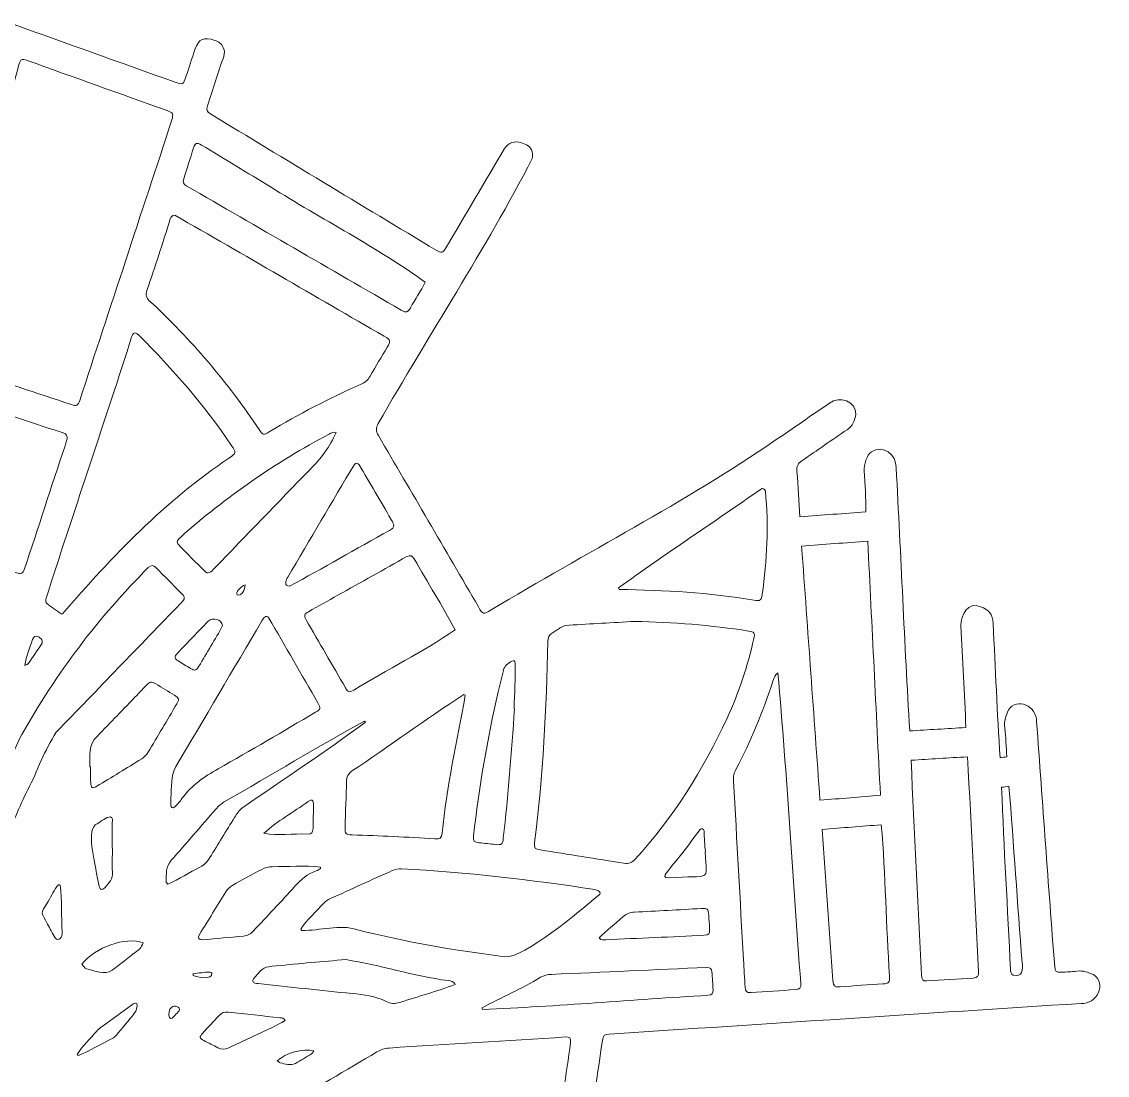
# Model space of a CAD drawing. Header units: centimetres. Extents: x 1 to 243, y -243 to -1.
# Drawn here: x 121.5 to 243.5, y -119.7 to -1.3 of the extents above; entities that cross this region are included whole.
import ezdxf

# ---------------------------------------------------------------- set-up
doc = ezdxf.new("R2010")
doc.units = ezdxf.units.CM
doc.header["$MEASUREMENT"] = 0
doc.layers.add('Layer 1', color=7, linetype='Continuous')

msp = doc.modelspace()

# ---------------------------------------------------------------- linework, layer by layer
at = {"layer": 'Layer 1', "lineweight": 0}
for points, knots in [([(208.93, -56.95), (211.42, -56.76), (213.86, -56.57), (216.32, -56.39), (216.35, -54.81), (216.23, -53.33), (216.14, -51.78), (216.12, -51.15), (216.44, -49.97), (216.96, -49.63), (218.3, -48.8), (219.75, -49.94), (219.74, -51.41), (220.27, -61.27), (220.67, -71.14), (221.26, -81), (223.35, -80.88), (225.42, -80.75), (227.56, -80.62), (227.46, -76.8), (227.18, -73), (227.01, -69.18), (227.02, -67.96), (227.77, -66.43), (229.22, -67.05), (230.18, -67.39), (230.57, -67.9), (230.62, -68.93), (230.9, -73.97), (231.08, -78.99), (231.41, -84.02), (231.68, -83.98), (231.91, -83.95), (232.18, -83.91), (232.09, -82.78), (232.07, -81.75), (231.94, -80.65), (231.83, -79.93), (232.09, -79.29), (232.35, -78.65), (233.26, -77.14), (235.61, -78.29), (235.51, -79.93), (236.2, -89.12), (236.83, -98.3), (237.55, -107.48), (237.61, -108.06), (237.71, -108.15), (238.27, -108.12), (238.86, -108.08), (239.45, -108.08), (240.03, -108), (240.72, -107.9), (241.32, -108.13), (241.92, -108.39), (243.46, -109.39), (242.26, -111.76), (240.52, -111.62), (222.85, -112.75), (205.18, -113.93), (187.51, -115.06), (186.94, -115.11), (186.83, -115.22), (186.74, -115.8), (186.05, -120.38), (185.38, -124.97), (184.7, -129.55), (184.6, -130.23), (184.66, -130.32), (185.34, -130.43), (188.34, -130.87), (191.33, -131.31), (194.33, -131.75), (207.34, -133.65), (220.34, -135.58), (233.35, -137.48), (235.95, -137.97), (238.68, -138), (241.19, -138.88), (242.68, -139.63), (241.63, -142.33), (240, -142), (237.1, -141.61), (234.21, -141.17), (231.32, -140.72), (230.83, -140.64), (230.59, -140.78), (230.31, -141.15), (222.72, -151.2), (215.06, -161.19), (207.47, -171.24), (213.11, -175.66), (218.88, -179.91), (224.51, -184.33), (225.51, -185.29), (224.9, -187.03), (223.87, -187.28), (223.66, -187.34), (223.41, -187.38), (223.22, -187.32), (222.6, -187.14), (222, -186.91), (221.47, -186.49), (218.67, -184.33), (215.85, -182.19), (213.04, -180.04), (212.38, -179.53), (212.34, -179.53), (211.67, -180.02), (206.41, -183.78), (201.15, -187.54), (195.9, -191.3), (195.31, -191.72), (194.87, -191.93), (195.45, -192.6), (199.03, -197.46), (202.69, -202.27), (206.23, -207.16), (206.81, -207.93), (206.56, -208.7), (206.17, -209.44), (205.61, -209.81), (205.2, -210.34), (204.71, -210.77), (203.83, -211.48), (202.52, -210.71), (201.93, -209.92), (200.21, -207.68), (198.46, -205.47), (196.74, -203.23), (196.39, -202.78), (196.03, -202.59), (195.45, -202.62), (191.04, -202.83), (186.63, -202.81), (182.22, -202.62), (180.66, -202.55), (179.09, -202.44), (177.53, -202.34), (176.84, -202.3), (176.69, -202.35), (176.39, -202.99), (174.13, -207.76), (172.05, -212.62), (170.15, -217.54), (169.89, -218.19), (169.97, -218.37), (170.62, -218.58), (173.89, -219.63), (177.19, -220.56), (180.5, -221.49), (181.92, -221.9), (183.34, -222.31), (184.77, -222.71), (185.95, -223.02), (186.05, -224.68), (185.26, -225.41), (184.88, -225.86), (184.31, -226.03), (183.66, -225.85), (181.23, -225.16), (178.79, -224.54), (176.37, -223.84), (168.6, -221.56), (160.96, -218.8), (153.43, -215.82), (152.8, -215.58), (152.66, -215.64), (152.39, -216.24), (151.93, -217.25), (151.5, -218.28), (151, -219.28), (150.17, -220.95), (149.3, -222.61), (148.42, -224.26), (148.17, -224.74), (148.09, -225.18), (148.21, -225.71), (149.13, -229.61), (150.01, -233.51), (150.95, -237.4), (151.13, -238.15), (150.92, -238.77), (150.64, -239.39), (149.59, -240.76), (147.61, -239.77), (147.42, -238.17), (145.64, -230.47), (143.83, -222.78), (142.05, -215.08), (142.03, -214.98), (142.01, -214.88), (141.98, -214.78), (141.83, -214.32), (141.71, -214.25), (141.22, -214.29), (139.78, -214.4), (138.34, -214.54), (136.9, -214.61), (129.69, -215.02), (122.48, -215.24), (115.26, -215.09), (114.75, -215.1), (114.62, -215.22), (114.6, -215.74), (114.38, -223.9), (114.58, -232.09), (115.28, -240.23), (115.34, -240.94), (115.08, -241.55), (114.79, -242.15), (114.56, -242.59), (113.82, -242.81), (113.34, -242.68), (112.17, -242.34), (111.77, -241.84), (111.66, -240.6), (110.81, -230.98), (110.66, -221.31), (111.19, -211.66), (111.22, -211.13), (111.09, -210.67), (110.83, -210.22), (106.66, -203.14), (101.09, -197.45), (94.1, -193.13), (93.58, -192.8), (93.33, -192.87), (93.06, -193.42), (86.52, -206), (82, -219.45), (78.63, -233.18), (78.18, -234.55), (76.1, -234.26), (75.6, -233.07), (75.48, -232.72), (75.41, -232.39), (75.51, -232.01), (76.05, -229.92), (76.55, -227.83), (77.09, -225.75), (77.24, -225.18), (77.24, -224.65), (77.08, -224.08), (74.69, -215.61), (69.78, -208.02), (63.36, -202.04), (62.58, -201.14), (62.35, -201.74), (61.82, -202.4), (58.03, -207.28), (54.5, -212.35), (51.15, -217.55), (50.75, -217.99), (50.26, -218.33), (49.66, -218.2), (48.77, -218.12), (47.84, -217.43), (48.04, -216.4), (49.12, -213.58), (51.22, -211.26), (52.78, -208.69), (53.2, -208.05), (53.22, -207.99), (52.8, -207.4), (48.75, -201.71), (43.77, -197.01), (37.86, -193.3), (37.29, -192.94), (37.12, -192.99), (36.83, -193.58), (35.71, -195.84), (34.68, -198.14), (33.8, -200.5), (33.52, -201.77), (31.69, -201.9), (30.89, -201.04), (30.68, -200.82), (30.47, -200.61), (30.27, -200.37), (29.92, -199.96), (29.72, -199.48), (29.69, -198.93), (28.95, -185.12), (28.17, -171.32), (27.41, -157.52), (27.2, -153.66), (27.01, -149.8), (26.77, -145.95), (26.74, -145.34), (26.63, -145.24), (26.02, -145.27), (19.38, -145.57), (12.74, -145.87), (6.1, -146.18), (4.97, -146.19), (3.45, -145.6), (3.8, -144.23), (3.85, -144.06), (3.93, -143.89), (3.97, -143.71), (4.09, -143.23), (4.39, -142.93), (4.84, -142.78), (6.07, -142.35), (7.3, -141.92), (8.53, -141.52), (9.6, -141.17), (10.67, -140.86), (11.74, -140.53), (12.32, -140.35), (12.39, -140.27), (12.37, -139.67), (12.3, -137.8), (12.26, -135.93), (12.16, -134.06), (12.11, -133.58), (12, -133.47), (11.5, -133.48), (9.18, -133.54), (6.86, -133.57), (4.54, -133.66), (3.86, -133.69), (3.25, -133.47), (2.68, -133.17), (1.22, -132.2), (2.42, -129.9), (4.1, -130.05), (7, -129.97), (9.91, -129.9), (12.82, -129.84), (34.16, -129.34), (55.5, -128.87), (76.84, -128.33), (77.56, -128.04), (76.28, -127.56), (76.05, -127.38), (53.35, -114.28), (30.63, -101.2), (7.93, -88.1), (7.25, -87.68), (7, -86.96), (7.25, -86.21), (7.43, -85.68), (7.64, -85.16), (8.25, -85), (8.51, -84.94), (8.82, -84.89), (9.07, -84.97), (13.84, -87.14), (18.22, -90.16), (22.82, -92.68), (23.33, -92.98), (23.77, -93.01), (24.31, -92.77), (26.44, -91.81), (28.5, -90.72), (30.5, -89.5), (31.13, -89.12), (31.14, -88.97), (30.58, -88.48), (27.63, -85.92), (24.68, -83.36), (21.74, -80.8), (20.3, -79.55), (18.86, -78.29), (17.41, -77.04), (16.88, -76.58), (16.75, -76.59), (16.27, -77.14), (15.06, -78.53), (13.85, -79.93), (12.63, -81.32), (11.97, -82.23), (10.66, -82.51), (9.79, -81.76), (9.37, -81.43), (9.16, -80.73), (9.32, -80.22), (9.52, -79.57), (9.84, -79.01), (10.3, -78.49), (13.3, -75.06), (16.28, -71.62), (19.27, -68.18), (19.69, -67.71), (19.68, -67.57), (19.18, -67.14), (18.67, -66.68), (18.12, -66.25), (17.62, -65.78), (17.37, -65.53), (17.13, -65.23), (16.98, -64.91), (16.54, -64), (17.11, -62.78), (18.07, -62.51), (18.65, -62.33), (19.71, -62.85), (20.19, -63.24), (21.95, -64.78), (23.73, -66.3), (25.5, -67.82), (26.14, -68.37), (26.19, -68.38), (26.85, -67.9), (29.71, -65.84), (32.75, -64.07), (35.89, -62.49), (36.09, -62.36), (36.15, -62.18), (36.06, -61.96), (33.78, -56.97), (31.75, -51.87), (29.98, -46.68), (29.7, -45.89), (29.81, -45.21), (30.13, -44.51), (30.33, -44.08), (30.74, -43.92), (31.15, -43.82), (31.71, -43.68), (32.72, -44.15), (32.98, -44.67), (33.16, -45.03), (33.32, -45.41), (33.45, -45.79), (37.1, -56.77), (42.03, -67.3), (48.17, -77.11), (48.44, -77.49), (48.56, -77.54), (48.98, -77.34), (54.77, -74.59), (60.52, -71.78), (66.29, -69.02), (66.78, -68.77), (66.83, -68.65), (66.6, -68.16), (60.3, -55.16), (53.92, -42.2), (47.59, -29.21), (46.75, -26.87), (49.85, -25.67), (50.93, -28.15), (56.29, -39.24), (61.72, -50.29), (67.14, -61.34), (67.41, -61.89), (67.51, -61.93), (68.1, -61.72), (69.21, -61.32), (70.31, -60.91), (71.41, -60.5), (72.01, -60.27), (72.06, -60.16), (71.82, -59.53), (70.5, -56.01), (69.32, -52.45), (68.32, -48.82), (66.12, -41.03), (64.8, -33.02), (64.21, -24.95), (64.12, -23.91), (63.81, -22.97), (63.42, -22.03), (62.84, -20.33), (61.13, -18.15), (63.28, -16.98), (63.57, -16.86), (63.85, -16.88), (64.17, -16.95), (64.98, -17.13), (65.42, -17.63), (65.72, -18.4), (66.71, -20.93), (67.76, -23.45), (68.78, -25.97), (69.02, -26.51), (69.14, -26.9), (69.8, -26.78), (81.05, -25.99), (92.3, -25.15), (103.56, -24.37), (104.14, -24.33), (104.26, -24.21), (104.22, -23.6), (103.83, -17.6), (103.44, -11.59), (103.01, -5.59), (102.93, -4.9), (103.09, -4.26), (103.35, -3.64), (104.22, -1.96), (106.75, -3.12), (106.59, -4.89), (106.92, -9.52), (107.21, -14.14), (107.52, -18.77), (107.56, -19.31), (107.65, -19.46), (108.16, -19.59), (109.94, -20.02), (111.71, -20.45), (113.5, -20.85), (114.06, -20.98), (114.17, -20.87), (114.3, -20.32), (115.63, -14.36), (116.86, -8.37), (118.74, -2.55), (119.04, -1.64), (119.76, -1.32), (120.65, -1.64), (126.64, -3.78), (132.63, -5.93), (138.61, -8.08), (139.62, -8.44), (139.63, -8.44), (139.98, -7.4), (140.32, -6.42), (140.61, -5.43), (140.95, -4.45), (141.38, -3.23), (141.95, -2.98), (143.2, -3.42), (143.62, -3.57), (143.95, -3.78), (144.14, -4.21), (144.28, -4.55), (144.31, -4.87), (144.19, -5.21), (143.56, -7.06), (142.96, -8.91), (142.38, -10.77), (142.23, -11.25), (142.28, -11.42), (142.7, -11.68), (151.15, -16.8), (159.6, -21.91), (168.07, -27), (168.66, -27.35), (168.8, -27.31), (169.13, -26.74), (171.34, -23.02), (173.52, -19.28), (175.73, -15.56), (176.18, -14.89), (176.86, -14.68), (177.63, -14.92), (178.18, -15.1), (178.67, -15.32), (178.83, -15.93), (178.89, -16.17), (178.93, -16.47), (178.85, -16.7), (173.6, -26.86), (167.24, -36.51), (161.55, -46.46), (161.26, -46.95), (161.28, -47.32), (161.56, -47.8), (163.44, -50.99), (165.3, -54.18), (167.16, -57.38), (169.05, -60.61), (170.93, -63.84), (172.81, -67.07), (173.32, -67.95), (173.33, -67.95), (174.25, -67.41), (184.85, -61.01), (195.94, -55.36), (206.16, -48.35), (208.2, -46.97), (210.21, -45.54), (212.25, -44.17), (213.3, -43.26), (215.31, -44.02), (215.2, -45.41), (215.11, -46.09), (214.88, -46.73), (214.23, -47.16), (212.52, -48.3), (210.85, -49.49), (209.15, -50.64), (208.68, -50.95), (208.54, -51.29), (208.59, -51.86), (208.75, -53.57), (208.79, -55.23), (208.93, -56.95)], [0, 0, 0, 0, 1, 1, 1, 2, 2, 2, 3, 3, 3, 4, 4, 4, 5, 5, 5, 6, 6, 6, 7, 7, 7, 8, 8, 8, 9, 9, 9, 10, 10, 10, 11, 11, 11, 12, 12, 12, 13, 13, 13, 14, 14, 14, 15, 15, 15, 16, 16, 16, 17, 17, 17, 18, 18, 18, 19, 19, 19, 20, 20, 20, 21, 21, 21, 22, 22, 22, 23, 23, 23, 24, 24, 24, 25, 25, 25, 26, 26, 26, 27, 27, 27, 28, 28, 28, 29, 29, 29, 30, 30, 30, 31, 31, 31, 32, 32, 32, 33, 33, 33, 34, 34, 34, 35, 35, 35, 36, 36, 36, 37, 37, 37, 38, 38, 38, 39, 39, 39, 40, 40, 40, 41, 41, 41, 42, 42, 42, 43, 43, 43, 44, 44, 44, 45, 45, 45, 46, 46, 46, 47, 47, 47, 48, 48, 48, 49, 49, 49, 50, 50, 50, 51, 51, 51, 52, 52, 52, 53, 53, 53, 54, 54, 54, 55, 55, 55, 56, 56, 56, 57, 57, 57, 58, 58, 58, 59, 59, 59, 60, 60, 60, 61, 61, 61, 62, 62, 62, 63, 63, 63, 64, 64, 64, 65, 65, 65, 66, 66, 66, 67, 67, 67, 68, 68, 68, 69, 69, 69, 70, 70, 70, 71, 71, 71, 72, 72, 72, 73, 73, 73, 74, 74, 74, 75, 75, 75, 76, 76, 76, 77, 77, 77, 78, 78, 78, 79, 79, 79, 80, 80, 80, 81, 81, 81, 82, 82, 82, 83, 83, 83, 84, 84, 84, 85, 85, 85, 86, 86, 86, 87, 87, 87, 88, 88, 88, 89, 89, 89, 90, 90, 90, 91, 91, 91, 92, 92, 92, 93, 93, 93, 94, 94, 94, 95, 95, 95, 96, 96, 96, 97, 97, 97, 98, 98, 98, 99, 99, 99, 100, 100, 100, 101, 101, 101, 102, 102, 102, 103, 103, 103, 104, 104, 104, 105, 105, 105, 106, 106, 106, 107, 107, 107, 108, 108, 108, 109, 109, 109, 110, 110, 110, 111, 111, 111, 112, 112, 112, 113, 113, 113, 114, 114, 114, 115, 115, 115, 116, 116, 116, 117, 117, 117, 118, 118, 118, 119, 119, 119, 120, 120, 120, 121, 121, 121, 122, 122, 122, 123, 123, 123, 124, 124, 124, 125, 125, 125, 126, 126, 126, 127, 127, 127, 128, 128, 128, 129, 129, 129, 130, 130, 130, 131, 131, 131, 132, 132, 132, 133, 133, 133, 134, 134, 134, 135, 135, 135, 136, 136, 136, 137, 137, 137, 138, 138, 138, 139, 139, 139, 140, 140, 140, 141, 141, 141, 142, 142, 142, 143, 143, 143, 144, 144, 144, 145, 145, 145, 146, 146, 146, 147, 147, 147, 148, 148, 148, 149, 149, 149, 150, 150, 150, 151, 151, 151, 152, 152, 152, 153, 153, 153, 154, 154, 154, 155, 155, 155, 156, 156, 156, 157, 157, 157, 158, 158, 158, 159, 159, 159, 160, 160, 160, 161, 161, 161, 162, 162, 162, 163, 163, 163, 164, 164, 164, 165, 165, 165, 166, 166, 166, 167, 167, 167, 168, 168, 168, 169, 169, 169, 170, 170, 170, 171, 171, 171, 172, 172, 172, 173, 173, 173, 174, 174, 174, 175, 175, 175, 176, 176, 176, 177, 177, 177, 178, 178, 178, 179, 179, 179, 180, 180, 180, 181, 181, 181, 182, 182, 182, 183, 183, 183, 184, 184, 184, 185, 185, 185, 186, 186, 186, 187, 187, 187, 188, 188, 188, 189, 189, 189, 190, 190, 190, 191, 191, 191, 192, 192, 192, 193, 193, 193, 194, 194, 194, 195, 195, 195, 196, 196, 196, 197, 197, 197, 197]), ([(114.75, -39.65), (114.73, -40.13), (114.82, -40.25), (115.3, -40.41), (119.23, -41.72), (123.16, -43.05), (127.09, -44.34), (127.65, -44.52), (127.81, -44.45), (128.01, -43.89), (129.7, -38.65), (131.44, -33.44), (133.16, -28.21), (134.85, -22.91), (136.67, -17.66), (138.35, -12.35), (138.56, -11.66), (138.5, -11.55), (137.83, -11.31), (132.6, -9.43), (127.36, -7.55), (122.12, -5.67), (121.49, -5.44), (121.35, -5.5), (121.17, -6.16), (118.21, -17.14), (116.11, -28.37), (114.75, -39.65)], [0, 0, 0, 0, 1, 1, 1, 2, 2, 2, 3, 3, 3, 4, 4, 4, 5, 5, 5, 6, 6, 6, 7, 7, 7, 8, 8, 8, 9, 9, 9, 9]), ([(166.82, -30.59), (161.62, -26.76), (155.01, -23.44), (149.45, -19.86), (146.86, -18.3), (144.27, -16.73), (141.68, -15.17), (141.17, -14.86), (140.96, -14.95), (140.79, -15.5), (140.44, -16.66), (140.04, -17.82), (139.7, -18.98), (139.58, -19.37), (139.66, -19.53), (139.98, -19.75), (148.04, -24.41), (156.09, -29.07), (164.14, -33.72), (164.7, -34.05), (164.85, -34.01), (165.17, -33.47), (165.72, -32.5), (166.32, -31.59), (166.82, -30.59)], [0, 0, 0, 0, 1, 1, 1, 2, 2, 2, 3, 3, 3, 4, 4, 4, 5, 5, 5, 6, 6, 6, 7, 7, 7, 8, 8, 8, 8]), ([(138.68, -23.06), (138.38, -23.08), (138.26, -23.25), (138.18, -23.48), (137.35, -26.17), (136.46, -28.85), (135.56, -31.52), (135.4, -32), (135.47, -32.33), (135.83, -32.66), (140.51, -36.99), (144.64, -41.85), (148.18, -47.15), (148.6, -47.77), (148.67, -47.79), (149.3, -47.41), (152.62, -45.4), (156.07, -43.63), (159.62, -42.05), (160.07, -41.86), (160.4, -41.57), (160.64, -41.15), (161.27, -40.05), (161.92, -38.97), (162.56, -37.89), (162.98, -37.18), (162.95, -37.07), (162.23, -36.66), (154.38, -32.14), (146.56, -27.54), (138.68, -23.06)], [0, 0, 0, 0, 1, 1, 1, 2, 2, 2, 3, 3, 3, 4, 4, 4, 5, 5, 5, 6, 6, 6, 7, 7, 7, 8, 8, 8, 9, 9, 9, 10, 10, 10, 10]), ([(126.06, -67.84), (131.68, -61.39), (137.58, -55.17), (144.77, -50.36), (145.63, -49.76), (145.63, -49.76), (145.04, -48.9), (142.02, -44.42), (138.47, -40.35), (134.65, -36.55), (133.94, -35.74), (133.79, -36.94), (133.62, -37.48), (130.53, -47.02), (127.31, -56.52), (124.24, -66.07), (124.18, -66.25), (124.16, -66.56), (124.25, -66.63), (124.78, -67.06), (125.36, -67.44), (125.92, -67.83), (125.94, -67.84), (125.96, -67.83), (126.06, -67.84)], [0, 0, 0, 0, 1, 1, 1, 2, 2, 2, 3, 3, 3, 4, 4, 4, 5, 5, 5, 6, 6, 6, 7, 7, 7, 8, 8, 8, 8]), ([(113.32, -56.83), (113.34, -56.84), (113.37, -56.84), (113.4, -56.84), (113.36, -57.86), (113.31, -58.87), (113.28, -59.89), (113.26, -60.63), (113.33, -60.72), (114.01, -60.95), (116.3, -61.71), (118.6, -62.47), (120.89, -63.23), (121.45, -63.42), (121.61, -63.34), (121.81, -62.79), (123.34, -58.19), (124.81, -53.57), (126.37, -48.97), (126.61, -48.12), (126.91, -47.67), (125.82, -47.4), (122.24, -46.26), (118.68, -45.05), (115.13, -43.83), (114.73, -43.68), (114.31, -43.65), (114.27, -44.19), (113.92, -48.4), (113.64, -52.62), (113.32, -56.83)], [0, 0, 0, 0, 1, 1, 1, 2, 2, 2, 3, 3, 3, 4, 4, 4, 5, 5, 5, 6, 6, 6, 7, 7, 7, 8, 8, 8, 9, 9, 9, 10, 10, 10, 10]), ([(156.81, -47.46), (156.41, -47.38), (156.35, -47.51), (156.05, -47.65), (150.03, -50.82), (144.4, -54.73), (139.32, -59.26), (138.87, -59.66), (138.86, -59.83), (139.27, -60.25), (140.17, -61.16), (141.07, -62.07), (141.98, -62.97), (142.44, -63.53), (142.77, -63.13), (143.15, -62.73), (146.72, -59.03), (150.28, -55.32), (153.87, -51.65), (155.08, -50.4), (156.14, -49.09), (156.81, -47.46)], [0, 0, 0, 0, 1, 1, 1, 2, 2, 2, 3, 3, 3, 4, 4, 4, 5, 5, 5, 6, 6, 6, 7, 7, 7, 7]), ([(151.57, -64.74), (155.35, -62.73), (159.06, -60.55), (162.8, -58.47), (163.54, -58.14), (163.33, -57.8), (162.98, -57.21), (161.79, -55.18), (160.61, -53.14), (159.41, -51.11), (159.23, -50.88), (159.06, -50.86), (158.87, -51.08), (156.33, -55.27), (153.89, -59.52), (151.38, -63.72), (151.15, -64.06), (150.95, -64.73), (151.57, -64.74)], [0, 0, 0, 0, 1, 1, 1, 2, 2, 2, 3, 3, 3, 4, 4, 4, 5, 5, 5, 6, 6, 6, 6]), ([(188.56, -64.92), (188.58, -64.98), (188.6, -65.05), (188.63, -65.11), (193.69, -65.2), (198.75, -65.44), (203.75, -66.33), (204.48, -66.45), (204.63, -66.28), (204.69, -65.67), (205.19, -61.83), (205.47, -57.94), (205.04, -54.07), (204.96, -53.76), (204.79, -53.7), (204.5, -53.86), (199.21, -57.57), (193.8, -61.13), (188.56, -64.92)], [0, 0, 0, 0, 1, 1, 1, 2, 2, 2, 3, 3, 3, 4, 4, 4, 5, 5, 5, 6, 6, 6, 6]), ([(209.12, -60.24), (209.81, -69.8), (210.49, -79.27), (211.18, -88.79), (213.48, -88.6), (215.7, -88.43), (217.97, -88.24), (217.47, -78.64), (217.04, -69.26), (216.54, -59.68), (214.04, -59.87), (211.63, -60.05), (209.12, -60.24)], [0, 0, 0, 0, 1, 1, 1, 2, 2, 2, 3, 3, 3, 4, 4, 4, 4]), ([(170.18, -69.63), (168.73, -66.91), (167.1, -64.34), (165.58, -61.66), (165.35, -61.28), (165.17, -61.23), (164.77, -61.41), (162.19, -62.86), (159.6, -64.31), (157.01, -65.76), (155.92, -66.37), (154.81, -66.99), (153.72, -67.61), (153.22, -67.89), (153.18, -68.02), (153.45, -68.53), (154.92, -71.07), (156.39, -73.63), (157.88, -76.17), (158.17, -76.67), (158.29, -76.7), (158.8, -76.41), (162.55, -74.1), (166.59, -72.15), (170.18, -69.63)], [0, 0, 0, 0, 1, 1, 1, 2, 2, 2, 3, 3, 3, 4, 4, 4, 5, 5, 5, 6, 6, 6, 7, 7, 7, 8, 8, 8, 8]), ([(119.32, -93.41), (120.53, -91.64), (121.17, -89.53), (122.17, -87.63), (123.27, -85.5), (124.05, -83.15), (125.37, -81.16), (130.01, -76.33), (134.68, -71.51), (139.34, -66.68), (139.9, -66.1), (139.9, -66.01), (139.35, -65.45), (138.43, -64.53), (137.52, -63.6), (136.59, -62.69), (136.25, -62.34), (136.07, -62.34), (135.71, -62.66), (130.11, -68.23), (125.39, -74.52), (121.52, -81.4), (120.9, -82.49), (120.42, -83.59), (120.24, -84.85), (119.9, -87.28), (119.45, -89.7), (119.04, -92.12), (118.97, -92.53), (118.96, -92.93), (119.32, -93.41)], [0, 0, 0, 0, 1, 1, 1, 2, 2, 2, 3, 3, 3, 4, 4, 4, 5, 5, 5, 6, 6, 6, 7, 7, 7, 8, 8, 8, 9, 9, 9, 10, 10, 10, 10]), ([(146.58, -64.6), (146.12, -64.8), (145.86, -65.1), (145.65, -65.44), (145.62, -65.5), (145.66, -65.67), (145.71, -65.7), (146.24, -65.91), (146.55, -65.11), (146.58, -64.6)], [0, 0, 0, 0, 1, 1, 1, 2, 2, 2, 3, 3, 3, 3]), ([(138.26, -88.52), (138.24, -88.86), (138.09, -90.03), (138.7, -89.52), (138.98, -89.22), (139.27, -88.93), (139.5, -88.6), (140.56, -87.12), (141.99, -86.15), (143.55, -85.27), (147.23, -83.2), (150.86, -81.04), (154.51, -78.91), (155.11, -78.56), (155.12, -78.46), (154.78, -77.86), (152.93, -74.68), (151.12, -71.48), (149.24, -68.32), (148.96, -67.87), (148.62, -68.35), (148.48, -68.65), (145.25, -74.11), (142.02, -79.56), (138.82, -85.02), (138.2, -86.08), (138.36, -87.35), (138.26, -88.52)], [0, 0, 0, 0, 1, 1, 1, 2, 2, 2, 3, 3, 3, 4, 4, 4, 5, 5, 5, 6, 6, 6, 7, 7, 7, 8, 8, 8, 9, 9, 9, 9]), ([(144.06, -69.17), (143.94, -68.45), (142.92, -68.2), (142.45, -68.69), (141.29, -69.88), (140.14, -71.08), (138.99, -72.28), (138.61, -72.66), (138.64, -72.86), (139.07, -73.14), (139.53, -73.43), (140, -73.71), (140.47, -73.99), (140.94, -74.27), (141.11, -74.23), (141.4, -73.74), (142.28, -72.21), (143.24, -70.73), (144.06, -69.17)], [0, 0, 0, 0, 1, 1, 1, 2, 2, 2, 3, 3, 3, 4, 4, 4, 5, 5, 5, 6, 6, 6, 6]), ([(190.35, -68.7), (187.89, -68.84), (185.44, -68.98), (182.99, -69.12), (182.23, -69.12), (181.68, -69.61), (181.09, -70.01), (180.75, -70.22), (180.62, -70.52), (180.61, -70.92), (180.44, -78.48), (180.07, -86.03), (179.12, -93.54), (179.06, -94.18), (179.15, -94.28), (179.78, -94.38), (182.91, -94.87), (186.04, -95.36), (189.16, -95.87), (189.68, -95.96), (190.05, -95.82), (190.4, -95.43), (194.69, -90.75), (198.09, -85.33), (200.74, -79.57), (202.07, -76.7), (203.04, -73.71), (203.75, -70.63), (203.89, -70.01), (203.79, -69.87), (203.16, -69.78), (198.92, -69.13), (194.65, -68.77), (190.35, -68.7)], [0, 0, 0, 0, 1, 1, 1, 2, 2, 2, 3, 3, 3, 4, 4, 4, 5, 5, 5, 6, 6, 6, 7, 7, 7, 8, 8, 8, 9, 9, 9, 10, 10, 10, 11, 11, 11, 11]), ([(121.86, -73.65), (122.07, -73.53), (122.16, -73.51), (122.2, -73.46), (122.72, -72.73), (123.23, -72), (123.72, -71.26), (123.92, -70.95), (123.71, -70.58), (123.29, -70.41), (123.02, -70.29), (122.84, -70.39), (122.71, -70.75), (122.4, -71.76), (121.96, -72.56), (121.86, -73.65)], [0, 0, 0, 0, 1, 1, 1, 2, 2, 2, 3, 3, 3, 4, 4, 4, 5, 5, 5, 5]), ([(176.87, -78.51), (176.86, -78.51), (176.84, -78.51), (176.82, -78.51), (176.86, -76.8), (176.96, -75.09), (176.95, -73.39), (176.92, -73.17), (176.78, -73.04), (176.57, -73.16), (176.14, -73.4), (175.73, -73.65), (175.62, -74.2), (175.45, -75.01), (175.23, -75.82), (175.04, -76.63), (173.77, -81.96), (172.89, -87.37), (172.26, -92.82), (172.19, -93.36), (172.33, -93.51), (172.86, -93.57), (173.49, -93.63), (174.12, -93.7), (174.74, -93.77), (175.4, -93.84), (175.53, -93.73), (175.6, -93.07), (176.18, -88.23), (176.49, -83.37), (176.87, -78.51)], [0, 0, 0, 0, 1, 1, 1, 2, 2, 2, 3, 3, 3, 4, 4, 4, 5, 5, 5, 6, 6, 6, 7, 7, 7, 8, 8, 8, 9, 9, 9, 10, 10, 10, 10]), ([(129.15, -85.05), (129.18, -85.05), (129.2, -85.05), (129.23, -85.05), (129.23, -85.64), (129.22, -86.23), (129.24, -86.82), (129.25, -87.43), (129.42, -87.53), (129.92, -87.23), (131.61, -86.2), (133.29, -85.19), (134.97, -84.14), (135.25, -83.97), (135.51, -83.7), (135.68, -83.42), (136.77, -81.61), (137.84, -79.79), (138.91, -77.97), (139.21, -77.45), (139.18, -77.32), (138.65, -76.99), (137.96, -76.56), (137.27, -76.14), (136.57, -75.72), (136.07, -75.43), (135.94, -75.45), (135.51, -75.87), (135.15, -76.23), (134.8, -76.6), (134.45, -76.97), (132.95, -78.52), (131.46, -80.07), (129.96, -81.62), (128.97, -82.52), (129.15, -83.84), (129.15, -85.05)], [0, 0, 0, 0, 1, 1, 1, 2, 2, 2, 3, 3, 3, 4, 4, 4, 5, 5, 5, 6, 6, 6, 7, 7, 7, 8, 8, 8, 9, 9, 9, 10, 10, 10, 11, 11, 11, 12, 12, 12, 12]), ([(206.45, -74.47), (206.08, -74.84), (206.08, -74.84), (205.86, -75.52), (204.73, -78.87), (203.44, -82.16), (201.76, -85.28), (201.53, -85.71), (201.42, -86.13), (201.45, -86.62), (201.86, -93.31), (202.2, -100.01), (202.59, -106.71), (202.64, -107.74), (202.7, -108.77), (202.78, -109.81), (202.82, -110.31), (202.94, -110.41), (203.43, -110.39), (205.09, -110.3), (206.76, -110.19), (208.42, -110.06), (208.96, -110.01), (209.05, -109.91), (209.02, -109.37), (208.14, -97.74), (207.48, -86.08), (206.45, -74.47)], [0, 0, 0, 0, 1, 1, 1, 2, 2, 2, 3, 3, 3, 4, 4, 4, 5, 5, 5, 6, 6, 6, 7, 7, 7, 8, 8, 8, 9, 9, 9, 9]), ([(171.33, -76.99), (171.27, -76.97), (171.22, -76.94), (171.17, -76.91), (166.91, -79.7), (162.78, -82.7), (158.56, -85.54), (158.17, -85.81), (158, -86.13), (157.99, -86.6), (157.94, -88.35), (157.87, -90.09), (157.82, -91.84), (157.8, -92.55), (157.91, -92.65), (158.61, -92.68), (161.71, -92.8), (164.82, -92.91), (167.92, -93.14), (168.5, -93.18), (168.64, -93.07), (168.72, -92.5), (169.24, -87.27), (170.4, -82.14), (171.33, -76.99)], [0, 0, 0, 0, 1, 1, 1, 2, 2, 2, 3, 3, 3, 4, 4, 4, 5, 5, 5, 6, 6, 6, 7, 7, 7, 8, 8, 8, 8]), ([(137.91, -98.23), (139.18, -97.64), (140.33, -96.92), (141.57, -96.29), (142.03, -96.04), (142.36, -95.69), (142.63, -95.24), (143.55, -93.73), (144.48, -92.23), (145.41, -90.72), (145.66, -90.31), (145.92, -89.91), (146.34, -89.62), (150.93, -86.43), (155.6, -83.34), (160.1, -80.03), (160.07, -79.99), (160.04, -79.94), (160.01, -79.89), (154.71, -82.78), (149.56, -85.94), (144.32, -88.94), (143.95, -89.16), (143.59, -89.46), (143.31, -89.79), (141.63, -91.7), (140, -93.65), (138.29, -95.53), (137.63, -96.27), (137.77, -97.1), (137.72, -97.94), (137.72, -98.01), (137.83, -98.1), (137.91, -98.23)], [0, 0, 0, 0, 1, 1, 1, 2, 2, 2, 3, 3, 3, 4, 4, 4, 5, 5, 5, 6, 6, 6, 7, 7, 7, 8, 8, 8, 9, 9, 9, 10, 10, 10, 11, 11, 11, 11]), ([(227.76, -83.91), (225.6, -84.04), (223.52, -84.17), (221.43, -84.3), (221.71, -92.34), (222.23, -100.38), (222.59, -108.42), (222.61, -108.95), (222.75, -109.12), (223.16, -109.1), (224.9, -109), (226.65, -108.89), (228.39, -108.77), (228.9, -108.73), (229.02, -108.57), (228.99, -108.06), (228.58, -99.99), (228.19, -91.99), (227.76, -83.91)], [0, 0, 0, 0, 1, 1, 1, 2, 2, 2, 3, 3, 3, 4, 4, 4, 5, 5, 5, 6, 6, 6, 6]), ([(231.59, -87.34), (231.83, -94.17), (232.27, -100.99), (232.58, -107.82), (232.59, -108.07), (232.63, -108.32), (232.9, -108.43), (233.92, -108.78), (234, -107.76), (233.89, -107.01), (233.36, -100.41), (232.95, -93.82), (232.41, -87.22), (232.11, -87.26), (231.86, -87.3), (231.59, -87.34)], [0, 0, 0, 0, 1, 1, 1, 2, 2, 2, 3, 3, 3, 4, 4, 4, 5, 5, 5, 5]), ([(148.71, -92.51), (150.33, -92.78), (151.95, -92.53), (153.59, -92.59), (154.07, -92.58), (154.2, -92.45), (154.22, -91.97), (154.25, -91.05), (154.27, -90.14), (154.27, -89.23), (154.27, -88.75), (154.09, -88.65), (153.67, -88.93), (152.03, -90.16), (150.19, -91.1), (148.71, -92.51)], [0, 0, 0, 0, 1, 1, 1, 2, 2, 2, 3, 3, 3, 4, 4, 4, 5, 5, 5, 5]), ([(131.68, -94.17), (131.67, -94.17), (131.67, -94.17), (131.67, -94.17), (131.67, -93.21), (131.67, -92.26), (131.67, -91.31), (131.66, -91.07), (131.76, -90.75), (131.48, -90.66), (130.95, -90.65), (130.44, -91.21), (129.96, -91.43), (128.66, -91.99), (129.74, -95.87), (129.91, -97.04), (130.01, -97.51), (130.09, -97.99), (130.2, -98.47), (130.3, -98.9), (130.5, -98.95), (130.82, -98.63), (131.3, -98.11), (131.77, -97.62), (131.68, -96.85), (131.65, -95.96), (131.68, -95.06), (131.68, -94.17)], [0, 0, 0, 0, 1, 1, 1, 2, 2, 2, 3, 3, 3, 4, 4, 4, 5, 5, 5, 6, 6, 6, 7, 7, 7, 8, 8, 8, 9, 9, 9, 9]), ([(198.28, -94.6), (198.29, -94.6), (198.29, -94.6), (198.3, -94.6), (198.23, -93.82), (198.2, -93.02), (198.15, -92.24), (198.09, -92.01), (197.9, -91.88), (197.7, -92.08), (197.01, -92.98), (196.36, -93.92), (195.66, -94.81), (195.08, -95.55), (194.47, -96.25), (193.89, -96.98), (193.7, -97.26), (193.67, -97.52), (194.12, -97.53), (199.04, -97.09), (198.48, -98.24), (198.28, -94.6)], [0, 0, 0, 0, 1, 1, 1, 2, 2, 2, 3, 3, 3, 4, 4, 4, 5, 5, 5, 6, 6, 6, 7, 7, 7, 7]), ([(211.42, -92.07), (211.8, -97.78), (212.21, -103.37), (212.64, -109.06), (212.69, -109.71), (212.8, -109.79), (213.44, -109.75), (215.04, -109.64), (216.64, -109.53), (218.24, -109.43), (218.94, -109.38), (219.03, -109.28), (218.99, -108.56), (218.62, -102.9), (218.54, -97.2), (218.07, -91.55), (215.87, -91.72), (213.69, -91.89), (211.42, -92.07)], [0, 0, 0, 0, 1, 1, 1, 2, 2, 2, 3, 3, 3, 4, 4, 4, 5, 5, 5, 6, 6, 6, 6]), ([(155.08, -96.47), (155.07, -96.42), (155.06, -96.36), (155.05, -96.31), (153.26, -96.1), (151.43, -96.27), (149.62, -96.26), (149.23, -96.27), (148.81, -96.38), (148.46, -96.56), (147.36, -97.12), (146.27, -97.72), (145.2, -98.34), (144.9, -98.52), (144.62, -98.79), (144.43, -99.09), (143.43, -100.67), (142.45, -102.26), (141.48, -103.86), (141.24, -104.27), (141.35, -104.5), (141.85, -104.47), (143.37, -104.35), (144.88, -104.19), (146.4, -104.06), (146.86, -104.03), (147.2, -103.83), (147.51, -103.5), (149.07, -101.82), (150.66, -100.16), (152.19, -98.45), (152.88, -97.69), (153.61, -97.07), (154.59, -96.74), (154.77, -96.68), (154.92, -96.56), (155.08, -96.47)], [0, 0, 0, 0, 1, 1, 1, 2, 2, 2, 3, 3, 3, 4, 4, 4, 5, 5, 5, 6, 6, 6, 7, 7, 7, 8, 8, 8, 9, 9, 9, 10, 10, 10, 11, 11, 11, 12, 12, 12, 12]), ([(152.84, -103.27), (152.88, -103.32), (152.91, -103.37), (152.95, -103.42), (155.03, -103.49), (157.18, -102.66), (159.22, -103.35), (164.66, -104.71), (170.18, -105.69), (175.75, -106.37), (177.88, -106.64), (184.31, -101.14), (186.18, -99.59), (186.73, -99.21), (186.41, -98.96), (185.87, -98.83), (178.68, -97.71), (171.44, -96.88), (164.18, -96.5), (163.83, -96.48), (163.44, -96.56), (163.12, -96.7), (160.8, -97.73), (158.49, -98.79), (156.18, -99.85), (155.91, -99.97), (155.64, -100.14), (155.43, -100.35), (154.57, -101.32), (153.53, -102.18), (152.84, -103.27)], [0, 0, 0, 0, 1, 1, 1, 2, 2, 2, 3, 3, 3, 4, 4, 4, 5, 5, 5, 6, 6, 6, 7, 7, 7, 8, 8, 8, 9, 9, 9, 10, 10, 10, 10]), ([(125.82, -98.32), (125.76, -98.31), (125.7, -98.3), (125.64, -98.29), (125.12, -98.82), (124.86, -99.55), (124.45, -100.16), (123.53, -101.66), (123.67, -101.33), (124.39, -102.71), (124.66, -103.23), (124.95, -103.74), (125.25, -104.24), (125.69, -104.82), (126.09, -104.07), (126.02, -103.61), (125.94, -101.85), (126.04, -100.06), (125.82, -98.32)], [0, 0, 0, 0, 1, 1, 1, 2, 2, 2, 3, 3, 3, 4, 4, 4, 5, 5, 5, 6, 6, 6, 6]), ([(186.36, -104.26), (186.61, -104.57), (186.88, -104.47), (187.13, -104.46), (190.81, -104.3), (194.48, -104.16), (198.16, -103.97), (198.7, -103.94), (198.8, -103.83), (198.78, -103.29), (198.76, -102.77), (198.72, -102.24), (198.68, -101.71), (198.63, -100.97), (198.56, -100.91), (197.84, -100.96), (195.35, -101.1), (192.85, -101.24), (190.35, -101.37), (189.84, -101.39), (189.42, -101.55), (189.03, -101.9), (188.16, -102.7), (187.19, -103.41), (186.36, -104.26)], [0, 0, 0, 0, 1, 1, 1, 2, 2, 2, 3, 3, 3, 4, 4, 4, 5, 5, 5, 6, 6, 6, 7, 7, 7, 8, 8, 8, 8]), ([(128.24, -107.23), (128.42, -107.41), (128.58, -107.67), (128.77, -107.73), (129.71, -107.95), (130.76, -108.51), (131.67, -107.87), (132.71, -107.11), (133.74, -106.3), (134.75, -105.48), (134.92, -105.35), (135, -105.06), (135.15, -104.8), (133.14, -104.1), (129.74, -105.3), (128.24, -107.23)], [0, 0, 0, 0, 1, 1, 1, 2, 2, 2, 3, 3, 3, 4, 4, 4, 5, 5, 5, 5]), ([(170.19, -109.48), (169.98, -109.11), (169.75, -109.12), (169.4, -109.06), (165.52, -108.54), (161.75, -107.31), (157.91, -106.7), (155.3, -106.91), (152.7, -107.15), (150.09, -107.4), (148.68, -107.53), (148.68, -107.55), (147.73, -108.62), (147.6, -108.76), (147.44, -108.96), (147.46, -109.12), (147.5, -109.4), (147.85, -109.34), (148.07, -109.39), (151.58, -109.77), (155.09, -110.16), (158.61, -110.51), (159.92, -110.65), (161.24, -110.79), (162.43, -111.4), (162.95, -111.67), (163.43, -111.68), (163.95, -111.52), (166.06, -110.82), (168.11, -110.3), (170.19, -109.48)], [0, 0, 0, 0, 1, 1, 1, 2, 2, 2, 3, 3, 3, 4, 4, 4, 5, 5, 5, 6, 6, 6, 7, 7, 7, 8, 8, 8, 9, 9, 9, 10, 10, 10, 10]), ([(140.73, -108.31), (140.74, -108.37), (140.74, -108.43), (140.75, -108.5), (141.21, -108.68), (142.89, -109.05), (142.87, -108.24), (142.86, -108.18), (142.71, -108.09), (142.63, -108.1), (142, -108.12), (141.36, -108.2), (140.73, -108.31)], [0, 0, 0, 0, 1, 1, 1, 2, 2, 2, 3, 3, 3, 4, 4, 4, 4]), ([(173.21, -112.1), (173.23, -112.16), (173.24, -112.23), (173.26, -112.29), (181.7, -111.96), (190.15, -111.21), (198.59, -110.71), (199.06, -110.67), (199.17, -110.53), (199.16, -110.09), (199.13, -109.42), (199.1, -108.75), (199.04, -108.08), (199, -107.71), (198.86, -107.6), (198.48, -107.59), (192.65, -107.82), (186.82, -108.12), (181, -108.36), (180.56, -108.38), (180.16, -108.47), (179.78, -108.69), (177.67, -109.99), (175.39, -110.95), (173.21, -112.1)], [0, 0, 0, 0, 1, 1, 1, 2, 2, 2, 3, 3, 3, 4, 4, 4, 5, 5, 5, 6, 6, 6, 7, 7, 7, 8, 8, 8, 8]), ([(127.73, -117.37), (127.76, -117.41), (127.79, -117.45), (127.83, -117.48), (129.16, -116.95), (130.39, -116.19), (131.67, -115.55), (131.83, -115.47), (131.99, -115.36), (132.1, -115.22), (132.81, -114.39), (133.51, -113.55), (134.18, -112.68), (134.36, -112.45), (134.43, -112.13), (134.48, -111.84), (134.51, -111.39), (134.01, -111.62), (133.82, -111.82), (132.72, -112.62), (131.62, -113.41), (130.52, -114.22), (130.31, -114.38), (130.09, -114.54), (129.92, -114.73), (129.2, -115.61), (128.31, -116.39), (127.73, -117.37)], [0, 0, 0, 0, 1, 1, 1, 2, 2, 2, 3, 3, 3, 4, 4, 4, 5, 5, 5, 6, 6, 6, 7, 7, 7, 8, 8, 8, 9, 9, 9, 9]), ([(138.01, -112.93), (138.07, -113.36), (138.31, -113.46), (138.59, -113.08), (138.77, -112.8), (139.53, -112.37), (139.08, -112.04), (138.72, -111.79), (138.19, -112), (138.09, -112.43), (138.06, -112.56), (138.05, -112.71), (138.01, -112.93)], [0, 0, 0, 0, 1, 1, 1, 2, 2, 2, 3, 3, 3, 4, 4, 4, 4]), ([(151.11, -113.56), (150.96, -113.25), (150.73, -113.26), (150.51, -113.23), (148.58, -113.02), (146.64, -112.82), (144.7, -112.6), (144.28, -112.56), (143.95, -112.66), (143.66, -112.98), (143.05, -113.66), (142.41, -114.32), (141.8, -114.99), (141.43, -115.39), (141.46, -115.54), (141.96, -115.8), (142.48, -116.08), (143.02, -116.32), (143.54, -116.6), (143.95, -116.83), (144.33, -116.82), (144.75, -116.62), (146.86, -115.57), (149.04, -114.68), (151.11, -113.56)], [0, 0, 0, 0, 1, 1, 1, 2, 2, 2, 3, 3, 3, 4, 4, 4, 5, 5, 5, 6, 6, 6, 7, 7, 7, 8, 8, 8, 8]), ([(161.55, -136.16), (166.14, -134.03), (170.68, -131.84), (175.26, -129.68), (175.96, -129.35), (176.65, -129.09), (177.47, -129.27), (178.46, -129.48), (179.48, -129.58), (180.48, -129.71), (180.99, -129.78), (181.13, -129.65), (181.21, -129.15), (181.33, -128.37), (181.45, -127.58), (181.57, -126.8), (182.09, -123.2), (182.66, -119.61), (183.16, -116.01), (183.21, -115.5), (183.1, -115.38), (182.6, -115.39), (175.99, -115.85), (169.37, -116.16), (162.77, -116.64), (162.27, -116.67), (161.83, -116.81), (161.4, -117.07), (154.42, -121.22), (147.4, -125.3), (140.49, -129.55), (139.83, -129.96), (140.75, -130.64), (141.22, -130.71), (147.06, -132.09), (152.91, -133.43), (158.74, -134.85), (159.76, -135.09), (160.74, -135.37), (161.55, -136.16)], [0, 0, 0, 0, 1, 1, 1, 2, 2, 2, 3, 3, 3, 4, 4, 4, 5, 5, 5, 6, 6, 6, 7, 7, 7, 8, 8, 8, 9, 9, 9, 10, 10, 10, 11, 11, 11, 12, 12, 12, 13, 13, 13, 13]), ([(150.21, -118.07), (150.32, -118.15), (150.42, -118.27), (150.53, -118.3), (151.08, -118.4), (151.71, -118.65), (152.24, -118.36), (152.86, -118.02), (153.46, -117.65), (154.06, -117.28), (154.16, -117.22), (154.21, -117.08), (154.3, -116.96), (153.11, -116.65), (151.1, -117.2), (150.21, -118.07)], [0, 0, 0, 0, 1, 1, 1, 2, 2, 2, 3, 3, 3, 4, 4, 4, 5, 5, 5, 5])]:
    msp.add_open_spline(points, degree=3, knots=knots, dxfattribs=at)

doc.saveas('drawing.dxf')
